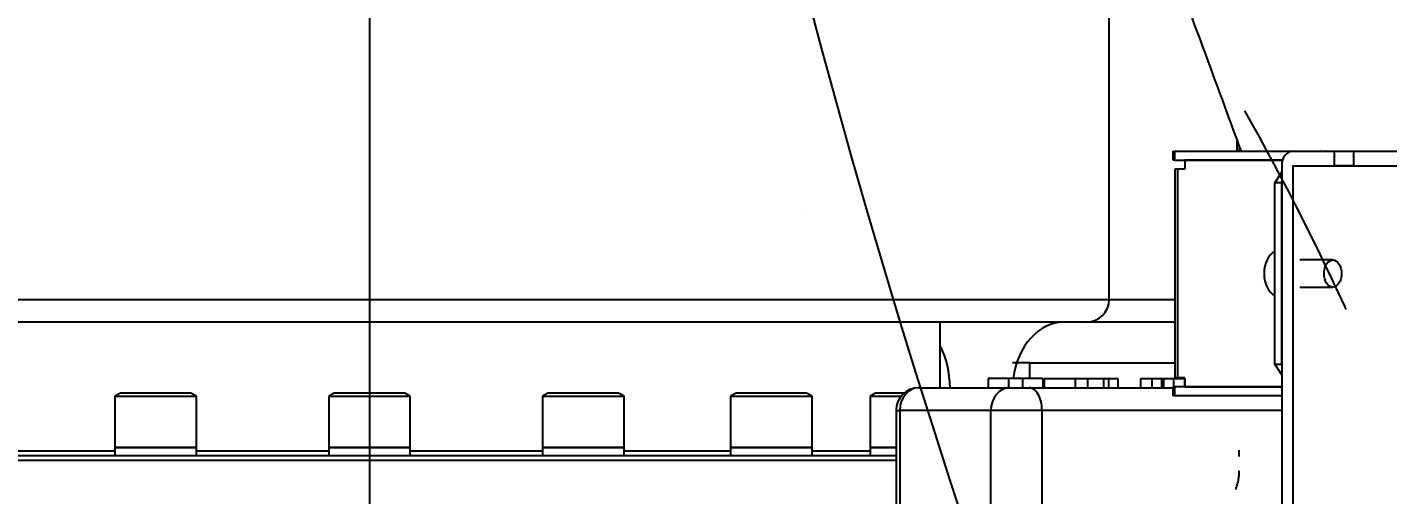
# Model space of a CAD drawing. Header units: millimetres. Extents: x 10462777 to 22643323, y 453826 to 1389191.
# Drawn here: x 11297950.6 to 11298255.8, y 583638 to 583742.8 of the extents above; entities that cross this region are included whole.
import ezdxf

# ---------------------------------------------------------------- set-up
doc = ezdxf.new("R2010")
doc.units = ezdxf.units.MM
doc.header["$LTSCALE"] = 200
doc.header["$MEASUREMENT"] = 0
doc.header["$PDMODE"] = 35
doc.header["$PDSIZE"] = -5
doc.linetypes.add('CENTER2', pattern=[1.125, 0.75, -0.125, 0.125, -0.125])
doc.linetypes.add('PHANTOM', pattern=[2.5, 1.25, -0.25, 0.25, -0.25, 0.25, -0.25])
doc.layers.get('0').update_dxf_attribs({"linetype": 'CONTINUOUS'})
doc.layers.get('DEFPOINTS').update_dxf_attribs({"linetype": 'CONTINUOUS'})
for name, color, linetype in [('$DDT_AUDIT_GENERATED_(146A)', 7, 'CONTINUOUS'), ('$DDT_AUDIT_GENERATED_(1626)', 7, 'CONTINUOUS'), ('$DDT_AUDIT_GENERATED_(276)', 7, 'CONTINUOUS'), ('A290-7324-X343', 7, 'CONTINUOUS'), ('A290-7329-X315', 7, 'CONTINUOUS'), ('A290-7329-X401', 7, 'CONTINUOUS'), ('A290-7329-X406', 7, 'CONTINUOUS'), ('DV1_DEFAULT', 7, 'CONTINUOUS'), ('LIBRL_A6-BA-12X6', 7, 'CONTINUOUS'), ('LIBRL_A6-BA-6X10', 7, 'CONTINUOUS'), ('LIBRL_A97L-0001-', 7, 'CONTINUOUS')]:
    doc.layers.add(name, color=color, linetype=linetype)
doc.layers.add('LAYOUT', color=8, linetype='CONTINUOUS', lineweight=25)
doc.styles.get("Standard").update_dxf_attribs({"font": 'SYMBOL'})
doc.dimstyles.new('DS ROBOTEC', dxfattribs={"dimscale": 0, "dimtxt": 2.5, "dimasz": 2.5, "dimexe": 0.3, "dimexo": 0.3, "dimgap": 0.5, "dimtad": 1, "dimzin": 9, "dimdsep": 46, "dimtxsty": 'Standard', "dimblk": 'OPEN', "dimcen": 0, "dimclrd": 4, "dimclre": 4, "dimclrt": 110, "dimazin": 2, "dimtm": 1.5, "dimtfac": 1, "dimtmove": 0, "dimatfit": 3, "dimldrblk": 'OPEN', "dimfxl": 1, "dimtfill": 1, "dimtolj": 1, "dimlwd": -1, "dimlwe": -1, "dimarcsym": 0})

# ---------------------------------------------------------------- blocks, each defined once
blk = doc.blocks.new('r710ic')
at = {"layer": 'LAYOUT', "color": 3}
blk.add_circle((272041.37, 104232.63), 2050.12, dxfattribs=at)
blk = doc.blocks.new('A$C7DA30AB0')
at = {"layer": '$DDT_AUDIT_GENERATED_(146A)', "color": 7, "linetype": 'Continuous', "ltscale": 25.4}
for p, q in [((3523.25, 3306.61, 0), (3523.5, 3306.61, 0)), ((3523.25, 3304.58, 0), (3523.25, 3306.61, 0)), ((3523.5, 3306.61, 0), (3523.5, 3304.58, 0)), ((3523.5, 3306.61, 0), (3550.74, 3306.61, 0)), ((3550.74, 3306.61, 0), (3553.6, 3306.61, 0)), ((3550.74, 3306.61, 0), (3550.74, 3306.61, 0)), ((3553.6, 3306.61, 0), (3553.6, 3306.61, 0)), ((3553.6, 3306.61, 0), (3556.21, 3306.61, 0)), ((3523.5, 3304.58, 0), (3523.25, 3304.58, 0)), ((3523.5, 3304.58, 0), (3547.75, 3304.58, 0)), ((3524.3, 3302.54, 0), (3523.58, 3302.54, 0)), ((3523.58, 3302.54, 0), (3523.58, 3255.81, 0)), ((3524.3, 3255.81, 0), (3524.3, 3302.54, 0)), ((3525.86, 3302.54, 0), (3524.3, 3302.54, 0)), ((3547.75, 3304.57, 0), (3525.86, 3304.57, 0)), ((3525.86, 3304.57, 0), (3525.86, 3302.54, 0)), ((3546.01, 3299.49, 0), (3547.57, 3301.92, 0)), ((3546.01, 3258.85, 0), (3546.01, 3299.49, 0)), ((3547.57, 3299.49, 0), (3546.01, 3299.49, 0)), ((3547.57, 3258.85, 0), (3547.57, 3299.49, 0)), ((3546.01, 3258.85, 0), (3547.57, 3258.85, 0)), ((3547.57, 3256.43, 0), (3546.01, 3258.85, 0)), ((3524.3, 3255.81, 0), (3523.58, 3255.81, 0)), ((3525.86, 3255.81, 0), (3524.3, 3255.81, 0)), ((3525.86, 3253.77, 0), (3525.86, 3255.81, 0)), ((3523.25, 3251.74, 0), (3523.25, 3253.77, 0)), ((3523.25, 3253.77, 0), (3523.5, 3253.77, 0)), ((3547.57, 3253.77, 0), (3523.5, 3253.77, 0)), ((3523.5, 3253.77, 0), (3523.5, 3251.74, 0)), ((3525.86, 3253.77, 0), (3547.57, 3253.77, 0)), ((3523.5, 3251.74, 0), (3523.25, 3251.74, 0)), ((3547.57, 3251.74, 0), (3523.5, 3251.74, 0))]:
    blk.add_line(p, q, dxfattribs=at)
for centre, major_axis, start_param, end_param in [((3556.21, 3304.57, 0), (0, -2.03), 3.09689, 3.141593), ((3525.86, 3304.57, 0), (0, 0.00203), 4.712389, 6.283185), ((3525.86, 3253.77, 0), (0, 0.00203), 3.141584, 4.712389)]:
    blk.add_ellipse(centre, major_axis=major_axis, ratio=0.642788, start_param=start_param, end_param=end_param, dxfattribs=at)
at = {"layer": '$DDT_AUDIT_GENERATED_(1626)', "color": 7, "linetype": 'Continuous', "ltscale": 25.4}
for points, knots in [([(3586.22, 3306.61, 0), (3583.49, 3314.07, 0), (3578.17, 3328.55, 0), (3569.45, 3352.2, 0), (3560.84, 3375.21, 0), (3552.73, 3396.49, 0), (3545.18, 3415.82, 0), (3538.19, 3433.25, 0), (3531.75, 3448.82, 0), (3525.85, 3462.59, 0), (3520.47, 3474.71, 0), (3515.49, 3485.5, 0), (3510.8, 3495.27, 0), (3506.3, 3504.23, 0), (3501.99, 3512.43, 0), (3498.22, 3519.22, 0), (3494.89, 3524.96, 0), (3491.68, 3530.24, 0), (3487.9, 3536.12, 0), (3483.44, 3542.55, 0), (3478.15, 3549.44, 0), (3472.35, 3556, 0), (3466.34, 3561.7, 0), (3460.67, 3566.1, 0), (3455.9, 3569.1, 0), (3452.07, 3571.11, 0), (3448.99, 3572.53, 0), (3445.26, 3574.02, 0), (3440.42, 3575.57, 0), (3434.56, 3576.87, 0), (3427.48, 3577.72, 0), (3420.22, 3577.7, 0), (3413.52, 3576.84, 0), (3408.08, 3575.57, 0), (3403.63, 3574.08, 0), (3399.5, 3572.32, 0), (3395.52, 3570.24, 0), (3391.2, 3567.47, 0), (3387.01, 3564.19, 0), (3383.31, 3560.74, 0), (3380.19, 3557.39, 0), (3377.61, 3554.26, 0), (3375.37, 3551.26, 0), (3373.39, 3548.36, 0), (3371.07, 3544.66, 0), (3368.41, 3539.92, 0), (3365.46, 3533.83, 0), (3362.67, 3527.04, 0), (3360.15, 3519.61, 0), (3357.99, 3511.7, 0), (3356.34, 3503.6, 0), (3355.25, 3495.68, 0), (3354.72, 3488.24, 0), (3354.68, 3481.2, 0), (3355.05, 3475.71, 0), (3355.55, 3471.63, 0), (3355.97, 3468.94, 0), (3356.49, 3466.3, 0), (3357.09, 3463.69, 0), (3357.82, 3461.08, 0), (3358.73, 3458.26, 0), (3359.98, 3454.99, 0), (3361.77, 3451.13, 0), (3364.31, 3446.8, 0), (3367.67, 3442.26, 0), (3371.96, 3437.46, 0), (3374.92, 3434.53, 0), (3376.76, 3432.73, 0)], [0.0070915, 0.0070915, 0.0070915, 0.0070915, 0.0368787, 0.0715317, 0.1038029, 0.1336061, 0.1609145, 0.1857498, 0.2081714, 0.2282665, 0.2461396, 0.2621447, 0.2771535, 0.291269, 0.3045347, 0.3169976, 0.3252716, 0.3342492, 0.3448381, 0.3570021, 0.3704717, 0.3862615, 0.4004659, 0.4132101, 0.424257, 0.4305665, 0.4360223, 0.4416758, 0.4500991, 0.4606382, 0.4709383, 0.4851588, 0.496676, 0.5066749, 0.5170292, 0.525421, 0.536025, 0.5490861, 0.5639803, 0.5776069, 0.589551, 0.6013983, 0.611703, 0.6218037, 0.6317028, 0.6495848, 0.6691913, 0.6907946, 0.7139724, 0.7380635, 0.7629986, 0.7873313, 0.80959, 0.8305732, 0.8516489, 0.8600642, 0.8683819, 0.8766001, 0.8847187, 0.8927381, 0.9011275, 0.9114288, 0.9250671, 0.9410179, 0.9589376, 0.9786405, 1, 1, 1, 1]), ([(3420.96, 3452.37, 0), (3419.84, 3453.42, 0), (3418.1, 3455.09, 0), (3415.48, 3457.79, 0), (3413.52, 3460.32, 0), (3412.1, 3462.75, 0), (3411.11, 3464.99, 0), (3410.42, 3466.94, 0), (3409.63, 3469.63, 0), (3408.79, 3473.61, 0), (3408.21, 3479.23, 0), (3408.12, 3485.28, 0), (3408.52, 3491.69, 0), (3409.43, 3498.35, 0), (3410.88, 3505.36, 0), (3412.87, 3512.43, 0), (3415.4, 3519.37, 0), (3418.39, 3525.94, 0), (3421.44, 3531.33, 0), (3424.36, 3535.54, 0), (3426.75, 3538.45, 0), (3428.97, 3540.71, 0), (3430.89, 3542.33, 0), (3432.52, 3543.39, 0), (3432.95, 3543.59, 0), (3432.4, 3543.48, 0), (3431.35, 3543.35, 0), (3429.97, 3543.34, 0), (3428.74, 3543.45, 0), (3427.75, 3543.63, 0), (3427.07, 3543.8, 0), (3426.5, 3543.98, 0), (3426.47, 3544, 0), (3427.04, 3543.68, 0), (3428.24, 3542.87, 0), (3430.44, 3541.05, 0), (3433.79, 3537.75, 0), (3438.35, 3532.42, 0), (3442.95, 3526.22, 0), (3447.55, 3519.33, 0), (3451.8, 3512.44, 0), (3455.89, 3505.35, 0), (3459.88, 3498.05, 0), (3463.83, 3490.45, 0), (3467.81, 3482.47, 0), (3471.88, 3474, 0), (3476.05, 3464.99, 0), (3480.49, 3455.1, 0), (3485.35, 3443.93, 0), (3490.76, 3431.09, 0), (3496.76, 3416.44, 0), (3503.34, 3399.93, 0), (3510.5, 3381.49, 0), (3518.26, 3361.08, 0), (3526.55, 3338.89, 0), (3533.5, 3320.05, 0), (3537.38, 3309.48, 0), (3538.44, 3306.61, 0)], [0, 0, 0, 0, 0.0232053, 0.0434011, 0.0608907, 0.075937, 0.0887461, 0.0991807, 0.1079163, 0.1316741, 0.1557604, 0.1791262, 0.2040185, 0.229401, 0.2550807, 0.283769, 0.3112428, 0.3383103, 0.3671334, 0.3868463, 0.4046524, 0.420298, 0.4363437, 0.4542177, 0.4735282, 0.4854571, 0.4970392, 0.5078111, 0.5167188, 0.5243161, 0.5305278, 0.5366871, 0.5440449, 0.5532281, 0.5640542, 0.5749499, 0.5910036, 0.6066431, 0.623467, 0.6379996, 0.6517311, 0.6650859, 0.6783276, 0.6914123, 0.70499, 0.7190716, 0.7336644, 0.7490504, 0.7665822, 0.7865371, 0.8090237, 0.834136, 0.8619433, 0.8924791, 0.9257292, 0.9616186, 0.9748153, 0.9748153, 0.9748153, 0.9748153])]:
    blk.add_open_spline(points, degree=3, knots=knots, dxfattribs=at)
at = {"layer": '$DDT_AUDIT_GENERATED_(276)', "color": 7, "linetype": 'Continuous', "ltscale": 25.4}
for p, q in [((3471, 3253.57, 0), (3471, 3268.3, 0)), ((3460.93, 3238.33, 0), (3196.97, 3238.33, 0)), ((3285.88, 3239.35, 0), (3262, 3239.35, 0)), ((3333.84, 3239.35, 0), (3304.17, 3239.35, 0)), ((3381.79, 3239.35, 0), (3352.12, 3239.35, 0)), ((3423.96, 3239.35, 0), (3400.08, 3239.35, 0)), ((3455.26, 3239.35, 0), (3442.25, 3239.35, 0)), ((3193.12, 3237.31, 0), (3461.1, 3237.31, 0))]:
    blk.add_line(p, q, dxfattribs=at)
at = {"layer": 'A290-7324-X343', "color": 7, "linetype": 'Continuous', "ltscale": 25.4}
for p, q in [((3491.05, 3259.16, 0), (3487.16, 3259.16, 0)), ((3491.05, 3255.6, 0), (3491.05, 3259.16, 0)), ((3491.05, 3259.16, 0), (3523.58, 3259.16, 0)), ((3523.71, 3255.81, 0), (3523.71, 3255.6, 0))]:
    blk.add_line(p, q, dxfattribs=at)
at = {"layer": 'A290-7329-X315', "color": 7, "linetype": 'Continuous', "ltscale": 25.4}
for p, q in [((3508.87, 3273.38, 0), (3508.87, 3352.63, 0)), ((3537.61, 3306.61, 0), (3537.61, 3308.86, 0)), ((3538.05, 3307.64, 0), (3538.05, 3306.61, 0)), ((3176.36, 3273.38, 0), (3508.87, 3273.38, 0)), ((3508.87, 3273.38, 0), (3523.58, 3273.38, 0)), ((3503.81, 3268.3, 0), (3181.44, 3268.3, 0)), ((3523.21, 3268.3, 0), (3503.81, 3268.3, 0))]:
    blk.add_line(p, q, dxfattribs=at)
at = {"layer": 'A290-7329-X315', "color": 7, "linetype": 'CENTER2', "ltscale": 25.4}
for centre, radius, start, end in [((3439.08, 3291.57, 0), 2.14, 17.2235, 17.327), ((3526.69, 3234.96, 0), 11.36, 338.4018, 0)]:
    blk.add_arc(centre, radius, start, end, dxfattribs=at)
at = {"layer": 'A290-7329-X315', "color": 7, "linetype": 'Continuous', "ltscale": 25.4}
for centre, major_axis, ratio, start_param, end_param in [((3503.81, 3273.38, 0), (0, -5.08), 0.995606, 0, 1.570796), ((3498.84, 3253.06, 0), (0, 15.24), 0.766044, 0, 1.400328), ((3523.21, 3273.38, 0), (0, -5.08), 0.995606, 0, 0.073488), ((3463.95, 3253.06, 0), (0, 15.24), 0.607467, 4.745923, 5.411815)]:
    blk.add_ellipse(centre, major_axis=major_axis, ratio=ratio, start_param=start_param, end_param=end_param, dxfattribs=at)
at = {"layer": 'A290-7329-X315', "color": 7, "linetype": 'CENTER2', "ltscale": 25.4}
blk.add_ellipse((3517.73, 3239.55, 0), major_axis=(20.32, 0), ratio=0.964129, start_param=6.210853, end_param=6.283185, dxfattribs=at)
blk.add_open_spline([(3342.96, 3281, 0), (3342.96, 3281, 0), (3342.96, 3281, 0), (3342.96, 3281, 0)], degree=3, dxfattribs=at)
at = {"layer": 'A290-7329-X315', "color": 7, "linetype": 'Continuous', "ltscale": 25.4}
blk.add_open_spline([(3523.67, 3268.22, 0), (3523.65, 3268.23, 0), (3523.58, 3268.27, 0), (3523.44, 3268.3, 0), (3523.29, 3268.3, 0), (3523.21, 3268.3, 0)], degree=3, knots=[0.91252508, 0.91252508, 0.91252508, 0.91252508, 0.93298201, 0.96738214, 1, 1, 1, 1], dxfattribs=at)
at = {"layer": 'A290-7329-X401', "color": 7, "linetype": 'Continuous', "ltscale": 25.4}
for p, q in [((3466.18, 3253.57, 0), (3486.62, 3253.57, 0)), ((3486.33, 3255.6, 0), (3481.71, 3255.6, 0)), ((3481.71, 3255.6, 0), (3481.71, 3253.57, 0)), ((3489.4, 3255.6, 0), (3486.33, 3255.6, 0)), ((3486.33, 3255.6, 0), (3486.33, 3253.57, 0)), ((3486.62, 3253.57, 0), (3490.91, 3253.57, 0)), ((3494.02, 3255.6, 0), (3489.4, 3255.6, 0)), ((3489.4, 3255.6, 0), (3489.4, 3253.57, 0)), ((3490.91, 3253.57, 0), (3523.27, 3253.57, 0)), ((3494.02, 3255.6, 0), (3494.02, 3253.57, 0)), ((3494.33, 3255.6, 0), (3501.25, 3255.6, 0)), ((3494.33, 3255.6, 0), (3494.33, 3253.57, 0)), ((3501.25, 3255.6, 0), (3504.02, 3255.6, 0)), ((3501.25, 3255.6, 0), (3501.25, 3253.57, 0)), ((3504.02, 3255.6, 0), (3504.02, 3253.57, 0)), ((3504.03, 3255.6, 0), (3507.6, 3255.6, 0)), ((3507.6, 3255.6, 0), (3508.76, 3255.6, 0)), ((3507.6, 3255.6, 0), (3507.6, 3253.57, 0)), ((3508.76, 3255.6, 0), (3510.78, 3255.6, 0)), ((3508.76, 3255.6, 0), (3508.76, 3253.57, 0)), ((3510.78, 3255.6, 0), (3510.84, 3255.6, 0)), ((3510.78, 3255.6, 0), (3510.78, 3253.57, 0)), ((3510.84, 3255.6, 0), (3510.84, 3253.57, 0)), ((3515.89, 3255.6, 0), (3518.45, 3255.6, 0)), ((3515.89, 3255.6, 0), (3515.89, 3253.57, 0)), ((3518.45, 3255.6, 0), (3520.62, 3255.6, 0)), ((3518.45, 3255.6, 0), (3518.45, 3253.57, 0)), ((3520.62, 3255.6, 0), (3520.86, 3255.6, 0)), ((3520.62, 3255.6, 0), (3520.62, 3253.57, 0)), ((3520.86, 3255.6, 0), (3521.09, 3255.6, 0)), ((3520.86, 3255.6, 0), (3520.86, 3253.57, 0)), ((3521.09, 3255.6, 0), (3523.27, 3255.6, 0)), ((3521.09, 3255.6, 0), (3521.09, 3253.57, 0)), ((3523.27, 3255.6, 0), (3525.82, 3255.6, 0)), ((3523.27, 3255.6, 0), (3523.27, 3253.77, 0)), ((3525.82, 3255.6, 0), (3525.82, 3253.77, 0)), ((3525.82, 3255.6, 0), (3525.86, 3255.6, 0)), ((3461.1, 3248.49, 0), (3461.92, 3248.49, 0)), ((3461.1, 3248.49, 0), (3461.1, 3222.07, 0)), ((3461.92, 3248.49, 0), (3461.92, 3222.07, 0)), ((3482.36, 3248.49, 0), (3461.92, 3248.49, 0)), ((3482.36, 3200.79, 0), (3482.36, 3248.49, 0)), ((3493.81, 3248.49, 0), (3482.36, 3248.49, 0)), ((3493.81, 3196.55, 0), (3493.81, 3248.49, 0)), ((3547.57, 3248.49, 0), (3493.81, 3248.49, 0))]:
    blk.add_line(p, q, dxfattribs=at)
blk.add_arc((3466.18, 3248.49, 0), 5.08, 90, 180, dxfattribs=at)
for centre, major_axis, ratio, start_param, end_param in [((3466.18, 3248.49, 0), (0, 5.08), 0.838671, 0, 1.570796), ((3486.62, 3248.49, 0), (0, 5.08), 0.838671, 0, 1.570796), ((3490.91, 3248.49, 0), (0, -5.08), 0.570989, 1.570796, 3.141593)]:
    blk.add_ellipse(centre, major_axis=major_axis, ratio=ratio, start_param=start_param, end_param=end_param, dxfattribs=at)
at = {"layer": 'A290-7329-X406', "color": 7, "linetype": 'Continuous', "ltscale": 25.4}
for p, q in [((3550.06, 3306.61, 0), (3559.4, 3306.61, 0)), ((3559.4, 3303.35, 0), (3559.4, 3306.61, 0)), ((3559.4, 3306.61, 0), (3563.69, 3306.61, 0)), ((3563.69, 3306.61, 0), (3625.08, 3306.61, 0)), ((3563.69, 3306.61, 0), (3563.69, 3303.35, 0)), ((3547.57, 3303.35, 0), (3547.57, 3174.53, 0)), ((3550.06, 3303.35, 0), (3559.4, 3303.35, 0)), ((3550.06, 3303.35, 0), (3550.06, 3174.53, 0)), ((3550.06, 3303.35, 0), (3615.37, 3303.35, 0)), ((3563.69, 3303.35, 0), (3559.4, 3303.35, 0)), ((3563.69, 3303.35, 0), (3625.08, 3303.35, 0))]:
    blk.add_line(p, q, dxfattribs=at)
for major_axis in [(0, 3.25), (0, 0.00203)]:
    blk.add_ellipse((3550.06, 3303.35, 0), major_axis=major_axis, ratio=0.766044, start_param=0, end_param=1.570796, dxfattribs=at)
at = {"layer": 'DV1_DEFAULT', "color": 7, "linetype": 'CENTER2', "ltscale": 25.4}
blk.add_line((3342.98, 3369.83, 0), (3342.98, 2686.97, 0), dxfattribs=at)
at = {"layer": 'LAYOUT', "color": 6, "linetype": 'PHANTOM'}
for centre, radius in [((3030.45, 3025.99, 0), 2693.02), ((3025.99, 3025.99, 0), 589.24)]:
    blk.add_circle(centre, radius, dxfattribs=at)
at = {"layer": 'LIBRL_A6-BA-12X6', "color": 7, "linetype": 'Continuous', "ltscale": 25.4}
for p, q in [((3287.11, 3252.35, 0), (3285.88, 3251.64, 0)), ((3285.88, 3251.64, 0), (3304.17, 3251.64, 0)), ((3285.88, 3251.64, 0), (3285.88, 3240.16, 0)), ((3302.94, 3252.35, 0), (3287.11, 3252.35, 0)), ((3304.17, 3251.64, 0), (3302.94, 3252.35, 0)), ((3304.17, 3240.16, 0), (3304.17, 3251.64, 0)), ((3335.07, 3252.35, 0), (3333.84, 3251.64, 0)), ((3333.84, 3251.64, 0), (3352.12, 3251.64, 0)), ((3333.84, 3251.64, 0), (3333.84, 3240.16, 0)), ((3350.89, 3252.35, 0), (3335.07, 3252.35, 0)), ((3352.12, 3251.64, 0), (3350.89, 3252.35, 0)), ((3352.12, 3240.16, 0), (3352.12, 3251.64, 0)), ((3383.02, 3252.35, 0), (3381.79, 3251.64, 0)), ((3381.79, 3251.64, 0), (3400.08, 3251.64, 0)), ((3381.79, 3251.64, 0), (3381.79, 3240.16, 0)), ((3398.85, 3252.35, 0), (3383.02, 3252.35, 0)), ((3400.08, 3251.64, 0), (3398.85, 3252.35, 0)), ((3400.08, 3240.16, 0), (3400.08, 3251.64, 0)), ((3425.19, 3252.35, 0), (3423.96, 3251.64, 0)), ((3423.96, 3251.64, 0), (3442.25, 3251.64, 0)), ((3423.96, 3251.64, 0), (3423.96, 3240.16, 0)), ((3441.02, 3252.35, 0), (3425.19, 3252.35, 0)), ((3442.25, 3251.64, 0), (3441.02, 3252.35, 0)), ((3442.25, 3240.16, 0), (3442.25, 3251.64, 0)), ((3456.49, 3252.35, 0), (3455.26, 3251.64, 0)), ((3455.26, 3251.64, 0), (3462.19, 3251.64, 0)), ((3455.26, 3251.64, 0), (3455.26, 3240.16, 0)), ((3462.88, 3252.35, 0), (3456.49, 3252.35, 0)), ((3285.88, 3240.16, 0), (3304.17, 3240.16, 0)), ((3333.84, 3240.16, 0), (3352.12, 3240.16, 0)), ((3381.79, 3240.16, 0), (3400.08, 3240.16, 0)), ((3423.96, 3240.16, 0), (3442.25, 3240.16, 0)), ((3455.26, 3240.16, 0), (3461.22, 3240.16, 0))]:
    blk.add_line(p, q, dxfattribs=at)
at = {"layer": 'LIBRL_A6-BA-6X10', "color": 7, "linetype": 'Continuous', "ltscale": 25.4}
for p, q in [((3559.02, 3282.22, 0), (3551.62, 3282.22, 0)), ((3551.62, 3276.13, 0), (3559.02, 3276.13, 0))]:
    blk.add_line(p, q, dxfattribs=at)
blk.add_ellipse((3546.88, 3279.17, 0), major_axis=(0, -5.08), ratio=0.642788, start_param=3.410041, end_param=6.014737, dxfattribs=at)
blk.add_ellipse((3559.02, 3279.17, 0), major_axis=(0, 3.05), ratio=0.642788, dxfattribs=at)
at = {"layer": 'LIBRL_A97L-0001-', "color": 7, "linetype": 'Continuous', "ltscale": 25.4}
for p, q in [((3304.17, 3240.16, 0), (3285.88, 3240.16, 0)), ((3285.88, 3240.16, 0), (3285.88, 3238.33, 0)), ((3294.99, 3238.33, 0), (3289.17, 3238.33, 0)), ((3304.17, 3238.33, 0), (3304.17, 3240.16, 0)), ((3352.12, 3240.16, 0), (3333.84, 3240.16, 0)), ((3333.84, 3240.16, 0), (3333.84, 3238.33, 0)), ((3346.08, 3238.33, 0), (3339.88, 3238.33, 0)), ((3352.12, 3238.33, 0), (3352.12, 3240.16, 0)), ((3400.08, 3240.16, 0), (3381.79, 3240.16, 0)), ((3381.79, 3240.16, 0), (3381.79, 3238.33, 0)), ((3396.79, 3238.33, 0), (3390.97, 3238.33, 0)), ((3400.08, 3238.33, 0), (3400.08, 3240.16, 0)), ((3442.25, 3240.16, 0), (3423.96, 3240.16, 0)), ((3423.96, 3240.16, 0), (3423.96, 3238.33, 0)), ((3441.01, 3238.33, 0), (3436.26, 3238.33, 0)), ((3442.25, 3238.33, 0), (3442.25, 3240.16, 0)), ((3461.22, 3240.16, 0), (3455.26, 3240.16, 0)), ((3455.26, 3240.16, 0), (3455.26, 3238.33, 0))]:
    blk.add_line(p, q, dxfattribs=at)
blk = doc.blocks.new('_OPEN')
at = {"color": 0, "linetype": 'ByBlock'}
for p, q in [((-1, 0.1667), (0, 0)), ((0, 0), (-1, -0.1667)), ((0, 0), (-1, 0))]:
    blk.add_line(p, q, dxfattribs=at)
blk = doc.blocks.new('*D268')
at = {"color": 4, "linetype": 'ByBlock', "ltscale": 10, "transparency": 16777216}
for p, q in [((11298559.25, 584536.53), (11298559.25, 584230.76)), ((11298807.86, 582789.32), (11298807.86, 584272.76)), ((11298384.25, 584251.76), (11298209.25, 584251.76)), ((11298807.86, 584251.76), (11298559.25, 584251.76)), ((11298982.86, 584251.76), (11299157.86, 584251.76))]:
    blk.add_line(p, q, dxfattribs=at)
at = {"layer": 'DEFPOINTS', "color": 0, "ltscale": 10, "transparency": 16777216}
for p in [(11298559.25, 584557.53, 0), (11298559.25, 584251.76), (11298807.86, 582768.32, 0)]:
    blk.add_point(p, dxfattribs=at)
at = {"color": 4, "ltscale": 10, "transparency": 16777216, "xscale": 175, "yscale": 175, "zscale": 175}
blk.add_blockref('_OPEN', (11298559.25, 584251.76), dxfattribs=at)
at = {"color": 4, "ltscale": 10, "transparency": 16777216, "xscale": 175, "yscale": 175, "zscale": 175, "rotation": 180}
blk.add_blockref('_OPEN', (11298807.86, 584251.76), dxfattribs=at)
at = {"color": 110, "ltscale": 10, "transparency": 16777216, "insert": (11298683.55, 584411.03), "char_height": 175, "attachment_point": 5, "bg_fill": 3, "box_fill_scale": 1.25, "bg_fill_color": 256, "bg_fill_true_color": 13158600, "bg_fill_transparency": 0}
blk.add_mtext('\\A1;249', dxfattribs=at)

msp = doc.modelspace()

# ---------------------------------------------------------------- block references
at = {"ltscale": 10}
msp.add_blockref('A$C7DA30AB0', (11294684.4077, 580408.4363, 0), dxfattribs=at)
at = {"layer": 'LAYOUT', "color": 2, "rotation": 270}
msp.add_blockref('r710ic', (11195875.24796, 856316.46559, 0), dxfattribs=at)

# ---------------------------------------------------------------- next in the draw order: dimensions: what is measured, and where the dimension line sits
at = {"ltscale": 10}
dim = msp.add_linear_dim(base=(11298559.24639, 584251.76163, 0), p1=(11298807.85786, 582768.31645, 0), p2=(11298559.24639, 584557.53114, 0), dimstyle='DS ROBOTEC', override={"dimscale": 70, "dimgap": 1, "dimdec": 0, "dimarcsym": 1}, dxfattribs=at)
dim.commit()
dim.dimension.update_dxf_attribs({"geometry": '*D268', "text_midpoint": (11298683.55212, 584251.76163, 0), "dimtype": 160})

doc.saveas('drawing.dxf')
